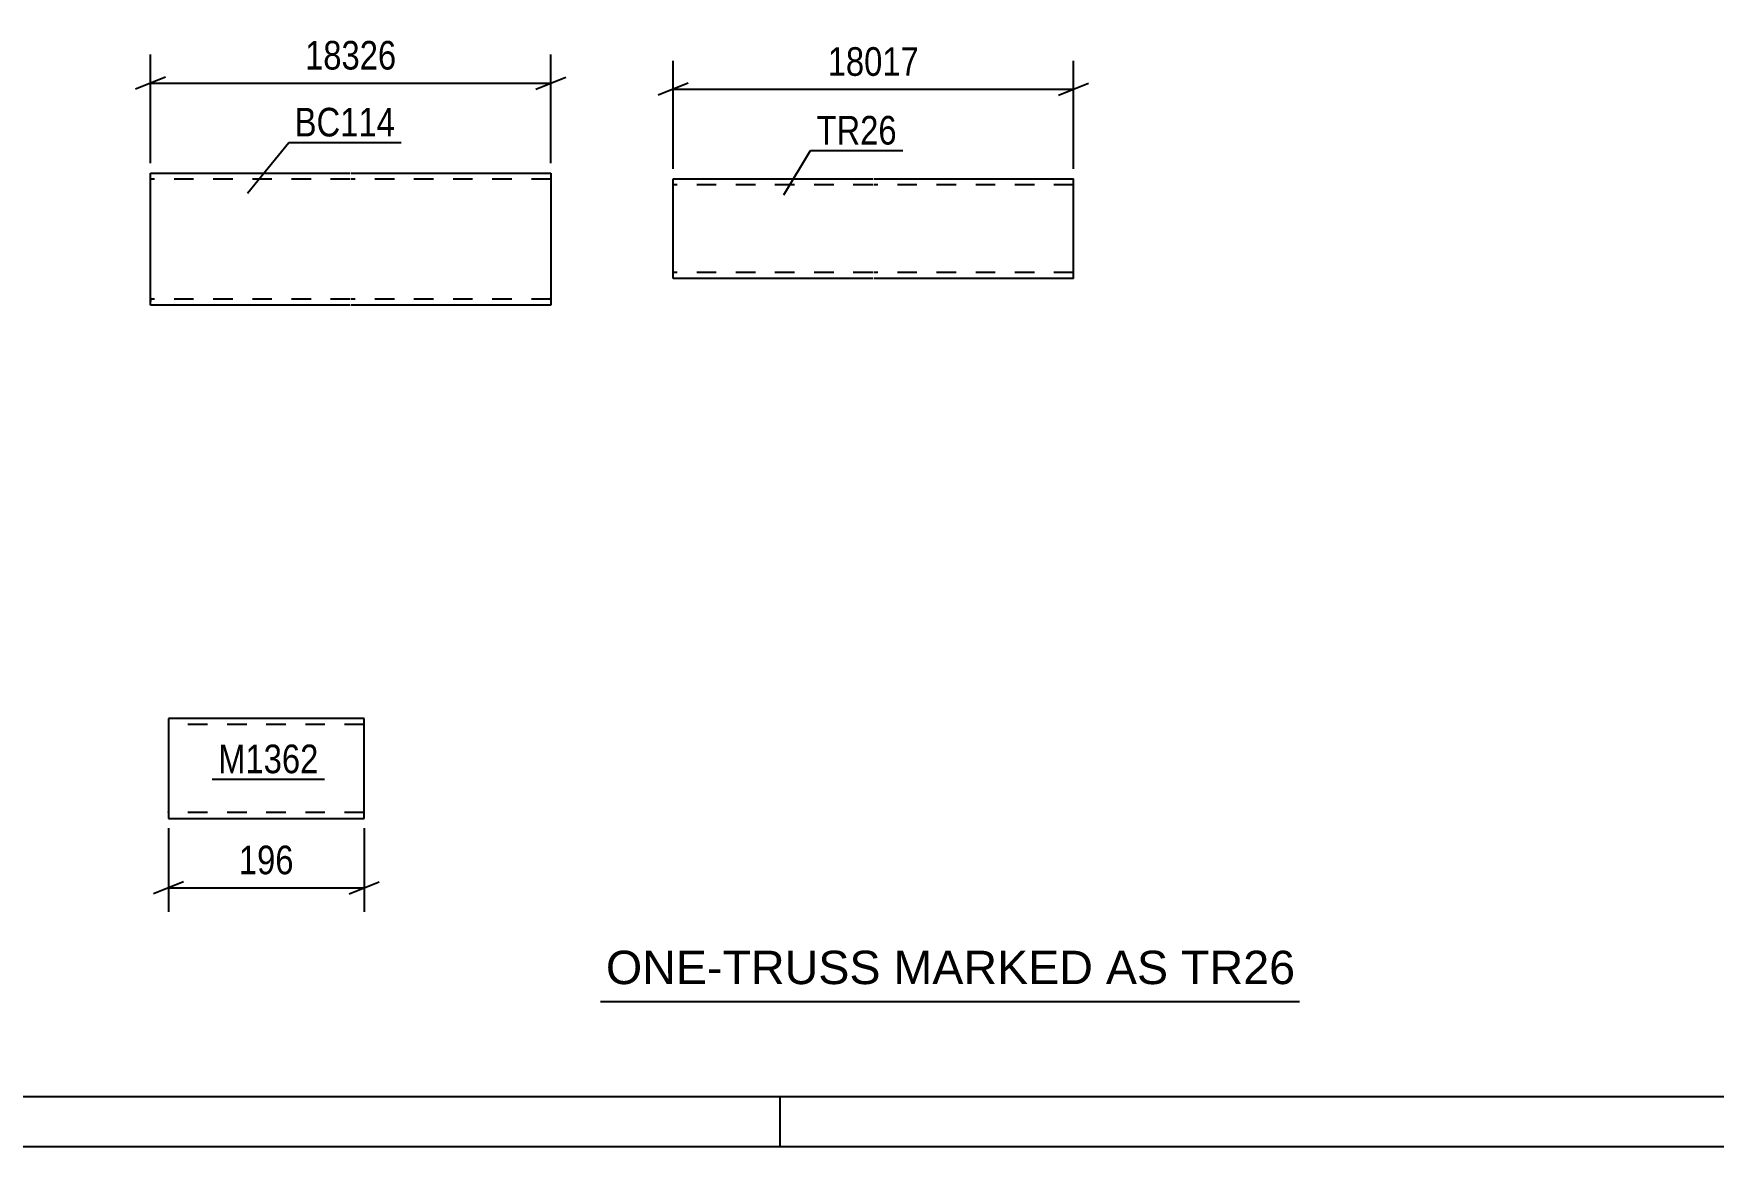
# Model space of a CAD drawing. Header units: millimetres. Extents: x 0 to 841, y 0 to 594.
# Drawn here: x 346.2 to 514.5, y 0 to 111.4 of the extents above; entities that cross this region are included whole.
import ezdxf

# ---------------------------------------------------------------- set-up
doc = ezdxf.new("R2010")
doc.units = ezdxf.units.MM
doc.linetypes.add('DXK_LINE_DOT2', pattern=[3.9198, 1.9599, -1.9599])
doc.styles.add('Arial', font='ARIAL.TTF', dxfattribs={"height": 0.2})
doc.styles.add('Arial Narrow', font='ARIALN.TTF', dxfattribs={"height": 0.2})

# ---------------------------------------------------------------- blocks, each defined once
blk = doc.blocks.new('Unknown-389786769-1133 - 25525')
at = {"color": 5, "linetype": 'Continuous'}
for p, q in [((5, 5), (836, 5)), ((421, 0), (421, 5)), ((0, 0), (841, 0))]:
    blk.add_line(p, q, dxfattribs=at)
blk = doc.blocks.new('Unknown-389786769-34047 - 25525')
at = {"color": 7, "linetype": 'Continuous'}
blk.add_line((403, 14.5), (473, 14.5), dxfattribs=at)
at = {"color": 7, "style": 'Arial'}
blk.add_text('ONE-TRUSS MARKED AS TR26', height=3.3428, dxfattribs=at).set_placement((403.54, 16.25))
blk = doc.blocks.new('Part-389786769-13110 - 13109')
at = {"color": 2, "linetype": 'Continuous'}
for p, q in [((357.93, 96.24), (357.93, 97.44)), ((357.93, 97.44), (377.93, 97.44)), ((357.93, 84.98), (357.93, 96.24)), ((378.03, 97.44), (398.03, 97.44)), ((398.03, 97.44), (398.03, 97.35)), ((398.03, 97.35), (398.03, 96.24)), ((398.03, 96.24), (398.03, 84.24)), ((357.93, 84.33), (357.93, 84.98)), ((357.93, 84.24), (357.93, 84.33)), ((377.93, 84.24), (357.93, 84.24)), ((398.03, 84.24), (378.03, 84.24))]:
    blk.add_line(p, q, dxfattribs=at)
at = {"color": 7, "linetype": 'DXK_LINE_DOT2'}
for p, q in [((377.93, 96.84), (357.93, 96.84)), ((398.03, 96.84), (378.03, 96.84)), ((398.03, 97.09), (398.03, 96.24)), ((357.93, 84.98), (357.93, 84.59)), ((357.93, 84.84), (357.93, 84.89)), ((377.93, 84.84), (357.93, 84.84)), ((357.93, 84.24), (357.93, 84.24)), ((398.03, 84.84), (378.03, 84.84)), ((398.03, 84.89), (398.03, 84.98)), ((398.03, 84.84), (398.03, 84.89)), ((398.03, 84.84), (398.03, 84.89))]:
    blk.add_line(p, q, dxfattribs=at)
blk = doc.blocks.new('Part-389786769-13119 - 13118')
at = {"color": 2, "linetype": 'Continuous'}
for p, q in [((410.27, 86.99), (410.27, 96.9)), ((410.27, 96.9), (430.27, 96.9)), ((430.37, 96.9), (450.37, 96.9)), ((450.37, 86.9), (450.37, 96.9)), ((410.27, 86.9), (410.27, 86.99)), ((430.27, 86.9), (410.27, 86.9)), ((450.37, 86.9), (430.37, 86.9))]:
    blk.add_line(p, q, dxfattribs=at)
at = {"color": 7, "linetype": 'DXK_LINE_DOT2'}
for p, q in [((430.27, 96.3), (410.27, 96.3)), ((450.37, 96.3), (430.37, 96.3)), ((410.27, 87.5), (410.27, 87.54)), ((430.27, 87.5), (410.27, 87.5)), ((450.37, 87.5), (430.37, 87.5)), ((450.37, 87.5), (450.37, 87.54))]:
    blk.add_line(p, q, dxfattribs=at)
blk = doc.blocks.new('Part-389786769-33197 - 33196')
at = {"color": 2, "linetype": 'Continuous'}
for p, q in [((379.32, 42.85), (359.72, 42.85)), ((359.72, 42.85), (359.72, 32.94)), ((379.32, 32.85), (379.32, 42.85)), ((359.72, 32.94), (359.72, 32.85)), ((359.72, 32.85), (379.32, 32.85))]:
    blk.add_line(p, q, dxfattribs=at)
at = {"color": 7, "linetype": 'DXK_LINE_DOT2'}
for p, q in [((379.32, 42.25), (359.72, 42.25)), ((359.72, 33.45), (359.72, 33.49)), ((379.32, 33.45), (359.72, 33.45)), ((379.32, 33.45), (379.32, 33.49))]:
    blk.add_line(p, q, dxfattribs=at)
blk = doc.blocks.new('StraightDimension-389786769-13387 - 13109')
at = {"color": 7, "linetype": 'Continuous'}
for p, q in [((357.93, 98.44), (357.93, 109.33)), ((398.03, 98.44), (398.03, 109.33)), ((359.43, 107.08), (356.43, 105.88)), ((357.93, 106.48), (398.03, 106.48)), ((396.53, 105.88), (399.53, 107.08))]:
    blk.add_line(p, q, dxfattribs=at)
at = {"color": 0}
blk.add_wipeout([(383.15, 107.23), (383.15, 111.43), (372.81, 111.43), (372.81, 107.23)], dxfattribs=at)
at = {"color": 3, "style": 'Arial Narrow'}
blk.add_text('18326', height=2.863, dxfattribs=at).set_placement((373.41, 107.83))
blk = doc.blocks.new('StraightDimension-389786769-22572 - 13118')
at = {"color": 7, "linetype": 'Continuous'}
for p, q in [((410.27, 97.9), (410.27, 108.7)), ((450.37, 97.9), (450.37, 108.7)), ((411.77, 106.45), (408.77, 105.25)), ((448.87, 105.25), (451.87, 106.45)), ((410.27, 105.85), (450.37, 105.85))]:
    blk.add_line(p, q, dxfattribs=at)
at = {"color": 0}
blk.add_wipeout([(435.49, 106.6), (435.49, 110.8), (425.15, 110.8), (425.15, 106.6)], dxfattribs=at)
at = {"color": 3, "style": 'Arial Narrow'}
blk.add_text('18017', height=2.863, dxfattribs=at).set_placement((425.75, 107.2))
blk = doc.blocks.new('StraightDimension-389786769-33275 - 33196')
at = {"color": 7, "linetype": 'Continuous'}
for p, q in [((359.72, 31.85), (359.72, 23.5)), ((379.32, 31.85), (379.32, 23.5)), ((361.22, 26.5), (358.22, 25.3)), ((359.72, 25.9), (379.32, 25.9)), ((377.82, 25.3), (380.82, 26.5))]:
    blk.add_line(p, q, dxfattribs=at)
at = {"color": 0}
blk.add_wipeout([(372.86, 26.65), (372.86, 30.85), (366.18, 30.85), (366.18, 26.65)], dxfattribs=at)
at = {"color": 3, "style": 'Arial Narrow'}
blk.add_text('196', height=2.863, dxfattribs=at).set_placement((366.78, 27.25))
blk = doc.blocks.new('Mark-389786769-14739 - 13109')
at = {"color": 0}
blk.add_wipeout([(382.42, 101.13), (382.42, 104.13), (372.37, 104.13), (372.37, 101.13)], dxfattribs=at)
blk.add_wipeout([(382.42, 101.13), (382.42, 104.13), (372.37, 104.13), (372.37, 101.13)], dxfattribs=at)
at = {"color": 30, "linetype": 'Continuous'}
for p, q in [((367.64, 95.45), (371.77, 100.53)), ((371.77, 100.53), (383.02, 100.53))]:
    blk.add_line(p, q, dxfattribs=at)
at = {"color": 3, "style": 'Arial Narrow'}
blk.add_text('BC114', height=2.863, dxfattribs=at).set_placement((372.37, 101.13))
blk = doc.blocks.new('Mark-389786769-13446 - 13118')
at = {"color": 0}
blk.add_wipeout([(432.67, 100.32), (432.67, 103.32), (424.63, 103.32), (424.63, 100.32)], dxfattribs=at)
blk.add_wipeout([(432.67, 100.32), (432.67, 103.32), (424.63, 103.32), (424.63, 100.32)], dxfattribs=at)
at = {"color": 30, "linetype": 'Continuous'}
for p, q in [((421.37, 95.29), (424.03, 99.72)), ((424.03, 99.72), (433.27, 99.72))]:
    blk.add_line(p, q, dxfattribs=at)
at = {"color": 3, "style": 'Arial Narrow'}
blk.add_text('TR26', height=2.863, dxfattribs=at).set_placement((424.63, 100.32))
blk = doc.blocks.new('Mark-389786769-33324 - 33196')
at = {"color": 0}
blk.add_wipeout([(374.76, 37.37), (374.76, 40.37), (364.71, 40.37), (364.71, 37.37)], dxfattribs=at)
blk.add_wipeout([(374.76, 37.37), (374.76, 40.37), (364.71, 40.37), (364.71, 37.37)], dxfattribs=at)
at = {"color": 30, "linetype": 'Continuous'}
blk.add_line((364.11, 36.77), (375.36, 36.77), dxfattribs=at)
at = {"color": 3, "style": 'Arial Narrow'}
blk.add_text('M1362', height=2.863, dxfattribs=at).set_placement((364.71, 37.37))

msp = doc.modelspace()

# ---------------------------------------------------------------- block references
for name in ['Unknown-389786769-1133 - 25525', 'Part-389786769-13110 - 13109', 'Part-389786769-13119 - 13118', 'Part-389786769-33197 - 33196', 'Unknown-389786769-34047 - 25525']:
    msp.add_blockref(name, (0, 0))

# ---------------------------------------------------------------- next in the draw order: block references
for name in ['StraightDimension-389786769-13387 - 13109', 'StraightDimension-389786769-22572 - 13118', 'Mark-389786769-33324 - 33196', 'StraightDimension-389786769-33275 - 33196']:
    msp.add_blockref(name, (0, 0))

# ---------------------------------------------------------------- next in the draw order: block references
for name in ['Mark-389786769-14739 - 13109', 'Mark-389786769-13446 - 13118']:
    msp.add_blockref(name, (0, 0))

doc.saveas('drawing.dxf')
